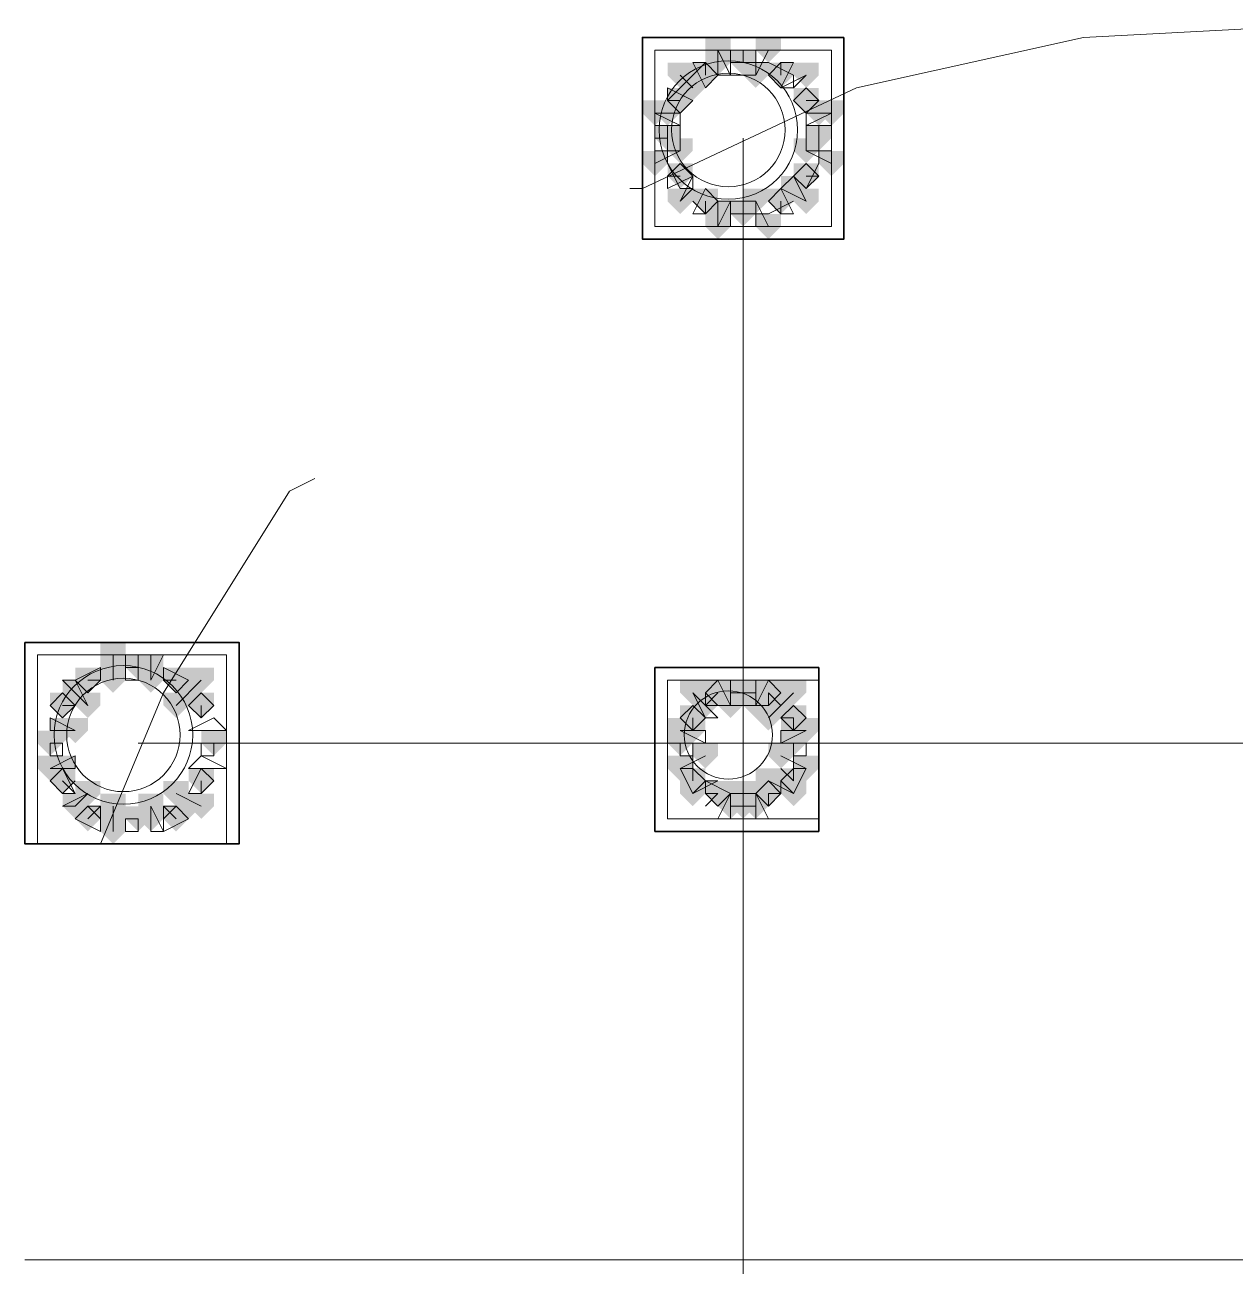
# Model space of a CAD drawing. Header units: millimetres. Extents: x 2315 to 4619, y 1334 to 1897.
# Drawn here: x 3606.06 to 3611.92, y 1541.67 to 1547.68 of the extents above; entities that cross this region are included whole.
import ezdxf

# ---------------------------------------------------------------- set-up
doc = ezdxf.new("R2010")
doc.units = ezdxf.units.MM
for name, color, linetype, true_color in [('PDF_10', 7, 'Continuous', 0x00b85c), ('PDF_AXIS', 7, 'Continuous', 0x00b85c), ('PDF_柱构件', 7, 'Continuous', 0x00b85c), ('PDF_转运站初步方案', 7, 'Continuous', 0x00b85c)]:
    doc.layers.add(name, color=color, linetype=linetype, true_color=true_color)
doc.layers.add('PDF_中心线层', color=1, linetype='Continuous')
doc.layers.add('PDF_粗实线层', color=7, linetype='Continuous')

msp = doc.modelspace()

# ---------------------------------------------------------------- hatches: boundary and pattern name
at = {"layer": 'PDF_10', "transparency": 33554559}
for points in [[(3609.5375, 1547.5601), (3609.4764, 1547.5601), (3609.4764, 1547.499), (3609.5375, 1547.4379), (3609.5986, 1547.499), (3609.5986, 1547.5601)], [(3609.5375, 1547.5601), (3609.4764, 1547.5601), (3609.4764, 1547.499), (3609.5375, 1547.4379), (3609.5986, 1547.499), (3609.5986, 1547.5601)], [(3609.3542, 1547.499), (3609.2931, 1547.499), (3609.2931, 1547.4379), (3609.3542, 1547.3768), (3609.4153, 1547.4379), (3609.4153, 1547.499)], [(3609.3542, 1547.499), (3609.2931, 1547.499), (3609.2931, 1547.4379), (3609.3542, 1547.3768), (3609.4153, 1547.4379), (3609.4153, 1547.499)], [(3609.7207, 1547.499), (3609.6596, 1547.499), (3609.6596, 1547.4379), (3609.7207, 1547.3768), (3609.7818, 1547.4379), (3609.7818, 1547.499)], [(3609.7207, 1547.499), (3609.6596, 1547.499), (3609.6596, 1547.4379), (3609.7207, 1547.3768), (3609.7818, 1547.4379), (3609.7818, 1547.499)], [(3609.2321, 1547.3768), (3609.171, 1547.3768), (3609.171, 1547.3157), (3609.2321, 1547.2547), (3609.2931, 1547.3157), (3609.2931, 1547.3768)], [(3609.2321, 1547.3768), (3609.171, 1547.3768), (3609.171, 1547.3157), (3609.2321, 1547.2547), (3609.2931, 1547.3157), (3609.2931, 1547.3768)], [(3609.8429, 1547.3768), (3609.7818, 1547.3768), (3609.7818, 1547.3157), (3609.8429, 1547.2547), (3609.904, 1547.3157), (3609.904, 1547.3768)], [(3609.8429, 1547.3768), (3609.7818, 1547.3768), (3609.7818, 1547.3157), (3609.8429, 1547.2547), (3609.904, 1547.3157), (3609.904, 1547.3768)], [(3609.171, 1547.1936), (3609.1099, 1547.1936), (3609.1099, 1547.1325), (3609.171, 1547.0714), (3609.2321, 1547.1325), (3609.2321, 1547.1936)], [(3609.171, 1547.1936), (3609.1099, 1547.1936), (3609.1099, 1547.1325), (3609.171, 1547.0714), (3609.2321, 1547.1325), (3609.2321, 1547.1936)], [(3609.904, 1547.1936), (3609.8429, 1547.1936), (3609.8429, 1547.1325), (3609.904, 1547.0714), (3609.965, 1547.1325), (3609.965, 1547.1936)], [(3609.904, 1547.1936), (3609.8429, 1547.1936), (3609.8429, 1547.1325), (3609.904, 1547.0714), (3609.965, 1547.1325), (3609.965, 1547.1936)], [(3609.904, 1547.1936), (3609.8429, 1547.1936), (3609.8429, 1547.1325), (3609.904, 1547.0714), (3609.965, 1547.1325), (3609.965, 1547.1936)], [(3609.2321, 1547.0103), (3609.171, 1547.0103), (3609.171, 1546.9493), (3609.2321, 1546.8882), (3609.2931, 1546.9493), (3609.2931, 1547.0103)], [(3609.2321, 1547.0103), (3609.171, 1547.0103), (3609.171, 1546.9493), (3609.2321, 1546.8882), (3609.2931, 1546.9493), (3609.2931, 1547.0103)], [(3609.8429, 1547.0103), (3609.7818, 1547.0103), (3609.7818, 1546.9493), (3609.8429, 1546.8882), (3609.904, 1546.9493), (3609.904, 1547.0103)], [(3609.8429, 1547.0103), (3609.7818, 1547.0103), (3609.7818, 1546.9493), (3609.8429, 1546.8882), (3609.904, 1546.9493), (3609.904, 1547.0103)], [(3609.3542, 1546.8882), (3609.2931, 1546.8882), (3609.2931, 1546.8271), (3609.3542, 1546.766), (3609.4153, 1546.8271), (3609.4153, 1546.8882)], [(3609.3542, 1546.8882), (3609.2931, 1546.8882), (3609.2931, 1546.8271), (3609.3542, 1546.766), (3609.4153, 1546.8271), (3609.4153, 1546.8882)], [(3609.7207, 1546.8882), (3609.6596, 1546.8882), (3609.6596, 1546.8271), (3609.7207, 1546.766), (3609.7818, 1546.8271), (3609.7818, 1546.8882)], [(3609.7207, 1546.8882), (3609.6596, 1546.8882), (3609.6596, 1546.8271), (3609.7207, 1546.766), (3609.7818, 1546.8271), (3609.7818, 1546.8882)], [(3609.5375, 1546.8271), (3609.4764, 1546.8271), (3609.4764, 1546.766), (3609.5375, 1546.7049), (3609.5986, 1546.766), (3609.5986, 1546.8271)], [(3609.5375, 1546.8271), (3609.4764, 1546.8271), (3609.4764, 1546.766), (3609.5375, 1546.7049), (3609.5986, 1546.766), (3609.5986, 1546.8271)], [(3609.5375, 1546.8271), (3609.4764, 1546.8271), (3609.4764, 1546.766), (3609.5375, 1546.7049), (3609.5986, 1546.766), (3609.5986, 1546.8271)], [(3606.6056, 1544.6282), (3606.5445, 1544.6282), (3606.5445, 1544.5671), (3606.6056, 1544.506), (3606.6667, 1544.5671), (3606.6667, 1544.6282)], [(3606.6056, 1544.6282), (3606.5445, 1544.6282), (3606.5445, 1544.5671), (3606.6056, 1544.506), (3606.6667, 1544.5671), (3606.6667, 1544.6282)], [(3606.3613, 1544.5671), (3606.3002, 1544.5671), (3606.3002, 1544.506), (3606.3613, 1544.4449), (3606.4223, 1544.506), (3606.4223, 1544.5671)], [(3606.3613, 1544.5671), (3606.3002, 1544.5671), (3606.3002, 1544.506), (3606.3613, 1544.4449), (3606.4223, 1544.506), (3606.4223, 1544.5671)], [(3606.7888, 1544.5671), (3606.7277, 1544.5671), (3606.7277, 1544.506), (3606.7888, 1544.4449), (3606.8499, 1544.506), (3606.8499, 1544.5671)], [(3606.7888, 1544.5671), (3606.7277, 1544.5671), (3606.7277, 1544.506), (3606.7888, 1544.4449), (3606.8499, 1544.506), (3606.8499, 1544.5671)], [(3609.4153, 1544.506), (3609.3542, 1544.506), (3609.3542, 1544.4449), (3609.4153, 1544.3839), (3609.4764, 1544.4449), (3609.4764, 1544.506)], [(3609.4153, 1544.506), (3609.3542, 1544.506), (3609.3542, 1544.4449), (3609.4153, 1544.3839), (3609.4764, 1544.4449), (3609.4764, 1544.506)], [(3609.5375, 1544.506), (3609.4764, 1544.506), (3609.4764, 1544.4449), (3609.5375, 1544.3839), (3609.5986, 1544.4449), (3609.5986, 1544.506)], [(3609.5375, 1544.506), (3609.4764, 1544.506), (3609.4764, 1544.4449), (3609.5375, 1544.3839), (3609.5986, 1544.4449), (3609.5986, 1544.506)], [(3609.6596, 1544.506), (3609.5986, 1544.506), (3609.5986, 1544.4449), (3609.6596, 1544.3839), (3609.7207, 1544.4449), (3609.7207, 1544.506)], [(3609.6596, 1544.506), (3609.5986, 1544.506), (3609.5986, 1544.4449), (3609.6596, 1544.3839), (3609.7207, 1544.4449), (3609.7207, 1544.506)], [(3606.2391, 1544.4449), (3606.178, 1544.4449), (3606.178, 1544.3839), (3606.2391, 1544.3228), (3606.3002, 1544.3839), (3606.3002, 1544.4449)], [(3606.2391, 1544.4449), (3606.178, 1544.4449), (3606.178, 1544.3839), (3606.2391, 1544.3228), (3606.3002, 1544.3839), (3606.3002, 1544.4449)], [(3606.911, 1544.4449), (3606.8499, 1544.4449), (3606.8499, 1544.3839), (3606.911, 1544.3228), (3606.9721, 1544.3839), (3606.9721, 1544.4449)], [(3606.911, 1544.4449), (3606.8499, 1544.4449), (3606.8499, 1544.3839), (3606.911, 1544.3228), (3606.9721, 1544.3839), (3606.9721, 1544.4449)], [(3606.911, 1544.4449), (3606.8499, 1544.4449), (3606.8499, 1544.3839), (3606.911, 1544.3228), (3606.9721, 1544.3839), (3606.9721, 1544.4449)], [(3609.2931, 1544.3839), (3609.2321, 1544.3839), (3609.2321, 1544.3228), (3609.2931, 1544.2617), (3609.3542, 1544.3228), (3609.3542, 1544.3839)], [(3609.2931, 1544.3839), (3609.2321, 1544.3839), (3609.2321, 1544.3228), (3609.2931, 1544.2617), (3609.3542, 1544.3228), (3609.3542, 1544.3839)], [(3609.2931, 1544.3839), (3609.2321, 1544.3839), (3609.2321, 1544.3228), (3609.2931, 1544.2617), (3609.3542, 1544.3228), (3609.3542, 1544.3839)], [(3609.7818, 1544.3839), (3609.7207, 1544.3839), (3609.7207, 1544.3228), (3609.7818, 1544.2617), (3609.8429, 1544.3228), (3609.8429, 1544.3839)], [(3609.7818, 1544.3839), (3609.7207, 1544.3839), (3609.7207, 1544.3228), (3609.7818, 1544.2617), (3609.8429, 1544.3228), (3609.8429, 1544.3839)], [(3606.178, 1544.2617), (3606.1169, 1544.2617), (3606.1169, 1544.2006), (3606.178, 1544.1395), (3606.2391, 1544.2006), (3606.2391, 1544.2617)], [(3606.178, 1544.2617), (3606.1169, 1544.2617), (3606.1169, 1544.2006), (3606.178, 1544.1395), (3606.2391, 1544.2006), (3606.2391, 1544.2617)], [(3606.9721, 1544.2617), (3606.911, 1544.2617), (3606.911, 1544.2006), (3606.9721, 1544.1395), (3607.0331, 1544.2006), (3607.0331, 1544.2617)], [(3606.9721, 1544.2617), (3606.911, 1544.2617), (3606.911, 1544.2006), (3606.9721, 1544.1395), (3607.0331, 1544.2006), (3607.0331, 1544.2617)], [(3609.2321, 1544.2617), (3609.171, 1544.2617), (3609.171, 1544.2006), (3609.2321, 1544.1395), (3609.2931, 1544.2006), (3609.2931, 1544.2617)], [(3609.2321, 1544.2617), (3609.171, 1544.2617), (3609.171, 1544.2006), (3609.2321, 1544.1395), (3609.2931, 1544.2006), (3609.2931, 1544.2617)], [(3609.7818, 1544.2617), (3609.7207, 1544.2617), (3609.7207, 1544.2006), (3609.7818, 1544.1395), (3609.8429, 1544.2006), (3609.8429, 1544.2617)], [(3609.7818, 1544.2617), (3609.7207, 1544.2617), (3609.7207, 1544.2006), (3609.7818, 1544.1395), (3609.8429, 1544.2006), (3609.8429, 1544.2617)], [(3606.2391, 1544.0784), (3606.178, 1544.0784), (3606.178, 1544.0174), (3606.2391, 1543.9563), (3606.3002, 1544.0174), (3606.3002, 1544.0784)], [(3606.2391, 1544.0784), (3606.178, 1544.0784), (3606.178, 1544.0174), (3606.2391, 1543.9563), (3606.3002, 1544.0174), (3606.3002, 1544.0784)], [(3606.911, 1544.0784), (3606.8499, 1544.0784), (3606.8499, 1544.0174), (3606.911, 1543.9563), (3606.9721, 1544.0174), (3606.9721, 1544.0784)], [(3606.911, 1544.0784), (3606.8499, 1544.0784), (3606.8499, 1544.0174), (3606.911, 1543.9563), (3606.9721, 1544.0174), (3606.9721, 1544.0784)], [(3609.2931, 1544.0784), (3609.2321, 1544.0784), (3609.2321, 1544.0174), (3609.2931, 1543.9563), (3609.3542, 1544.0174), (3609.3542, 1544.0784)], [(3609.2931, 1544.0784), (3609.2321, 1544.0784), (3609.2321, 1544.0174), (3609.2931, 1543.9563), (3609.3542, 1544.0174), (3609.3542, 1544.0784)], [(3609.7818, 1544.0784), (3609.7207, 1544.0784), (3609.7207, 1544.0174), (3609.7818, 1543.9563), (3609.8429, 1544.0174), (3609.8429, 1544.0784)], [(3609.7818, 1544.0784), (3609.7207, 1544.0784), (3609.7207, 1544.0174), (3609.7818, 1543.9563), (3609.8429, 1544.0174), (3609.8429, 1544.0784)], [(3609.4153, 1544.0174), (3609.3542, 1544.0174), (3609.3542, 1543.9563), (3609.4153, 1543.8952), (3609.4764, 1543.9563), (3609.4764, 1544.0174)], [(3609.4153, 1544.0174), (3609.3542, 1544.0174), (3609.3542, 1543.9563), (3609.4153, 1543.8952), (3609.4764, 1543.9563), (3609.4764, 1544.0174)], [(3609.6596, 1544.0174), (3609.5986, 1544.0174), (3609.5986, 1543.9563), (3609.6596, 1543.8952), (3609.7207, 1543.9563), (3609.7207, 1544.0174)], [(3609.6596, 1544.0174), (3609.5986, 1544.0174), (3609.5986, 1543.9563), (3609.6596, 1543.8952), (3609.7207, 1543.9563), (3609.7207, 1544.0174)], [(3609.5375, 1543.9563), (3609.4764, 1543.9563), (3609.4764, 1543.8952), (3609.5375, 1543.8341), (3609.5986, 1543.8952), (3609.5986, 1543.9563)], [(3609.5375, 1543.9563), (3609.4764, 1543.9563), (3609.4764, 1543.8952), (3609.5375, 1543.8341), (3609.5986, 1543.8952), (3609.5986, 1543.9563)], [(3606.3613, 1543.8952), (3606.3002, 1543.8952), (3606.3002, 1543.8341), (3606.3613, 1543.773), (3606.4223, 1543.8341), (3606.4223, 1543.8952)], [(3606.3613, 1543.8952), (3606.3002, 1543.8952), (3606.3002, 1543.8341), (3606.3613, 1543.773), (3606.4223, 1543.8341), (3606.4223, 1543.8952)], [(3606.6056, 1543.8952), (3606.5445, 1543.8952), (3606.5445, 1543.8341), (3606.6056, 1543.773), (3606.6667, 1543.8341), (3606.6667, 1543.8952)], [(3606.6056, 1543.8952), (3606.5445, 1543.8952), (3606.5445, 1543.8341), (3606.6056, 1543.773), (3606.6667, 1543.8341), (3606.6667, 1543.8952)], [(3606.7888, 1543.8952), (3606.7277, 1543.8952), (3606.7277, 1543.8341), (3606.7888, 1543.773), (3606.8499, 1543.8341), (3606.8499, 1543.8952)], [(3606.7888, 1543.8952), (3606.7277, 1543.8952), (3606.7277, 1543.8341), (3606.7888, 1543.773), (3606.8499, 1543.8341), (3606.8499, 1543.8952)]]:
    msp.add_hatch(color=256, dxfattribs=at).paths.add_polyline_path(points)
at = {"layer": 'PDF_柱构件', "transparency": 33554559}
for points in [[(3609.4153, 1547.6211), (3609.3542, 1547.6211), (3609.3542, 1547.5601), (3609.4153, 1547.499), (3609.4764, 1547.5601), (3609.4764, 1547.6211)], [(3609.6596, 1547.6211), (3609.5986, 1547.6211), (3609.5986, 1547.5601), (3609.6596, 1547.499), (3609.7207, 1547.5601), (3609.7207, 1547.6211)], [(3609.4153, 1547.5601), (3609.3542, 1547.5601), (3609.3542, 1547.499), (3609.4153, 1547.4379), (3609.4764, 1547.499), (3609.4764, 1547.5601)], [(3609.2321, 1547.499), (3609.171, 1547.499), (3609.171, 1547.4379), (3609.2321, 1547.3768), (3609.2931, 1547.4379), (3609.2931, 1547.499)], [(3609.5986, 1547.499), (3609.5375, 1547.499), (3609.5375, 1547.4379), (3609.5986, 1547.3768), (3609.6596, 1547.4379), (3609.6596, 1547.499)], [(3609.8429, 1547.499), (3609.7818, 1547.499), (3609.7818, 1547.4379), (3609.8429, 1547.3768), (3609.904, 1547.4379), (3609.904, 1547.499)], [(3609.2931, 1547.4379), (3609.2321, 1547.4379), (3609.2321, 1547.3768), (3609.2931, 1547.3157), (3609.3542, 1547.3768), (3609.3542, 1547.4379)], [(3609.1099, 1547.3157), (3609.0488, 1547.3157), (3609.0488, 1547.2547), (3609.1099, 1547.1936), (3609.171, 1547.2547), (3609.171, 1547.3157)], [(3609.171, 1547.3157), (3609.1099, 1547.3157), (3609.1099, 1547.2547), (3609.171, 1547.1936), (3609.2321, 1547.2547), (3609.2321, 1547.3157)], [(3609.904, 1547.3157), (3609.8429, 1547.3157), (3609.8429, 1547.2547), (3609.904, 1547.1936), (3609.965, 1547.2547), (3609.965, 1547.3157)], [(3609.965, 1547.3157), (3609.904, 1547.3157), (3609.904, 1547.2547), (3609.965, 1547.1936), (3610.0261, 1547.2547), (3610.0261, 1547.3157)], [(3609.2321, 1547.1325), (3609.171, 1547.1325), (3609.171, 1547.0714), (3609.2321, 1547.0103), (3609.2931, 1547.0714), (3609.2931, 1547.1325)], [(3609.8429, 1547.1325), (3609.7818, 1547.1325), (3609.7818, 1547.0714), (3609.8429, 1547.0103), (3609.904, 1547.0714), (3609.904, 1547.1325)], [(3609.1099, 1547.0714), (3609.0488, 1547.0714), (3609.0488, 1547.0103), (3609.1099, 1546.9493), (3609.171, 1547.0103), (3609.171, 1547.0714)], [(3609.965, 1547.0714), (3609.904, 1547.0714), (3609.904, 1547.0103), (3609.965, 1546.9493), (3610.0261, 1547.0103), (3610.0261, 1547.0714)], [(3609.7818, 1546.9493), (3609.7207, 1546.9493), (3609.7207, 1546.8882), (3609.7818, 1546.8271), (3609.8429, 1546.8882), (3609.8429, 1546.9493)], [(3609.2321, 1546.8882), (3609.171, 1546.8882), (3609.171, 1546.8271), (3609.2321, 1546.766), (3609.2931, 1546.8271), (3609.2931, 1546.8882)], [(3609.5986, 1546.8882), (3609.5375, 1546.8882), (3609.5375, 1546.8271), (3609.5986, 1546.766), (3609.6596, 1546.8271), (3609.6596, 1546.8882)], [(3609.8429, 1546.8882), (3609.7818, 1546.8882), (3609.7818, 1546.8271), (3609.8429, 1546.766), (3609.904, 1546.8271), (3609.904, 1546.8882)], [(3609.4153, 1546.8271), (3609.3542, 1546.8271), (3609.3542, 1546.766), (3609.4153, 1546.7049), (3609.4764, 1546.766), (3609.4764, 1546.8271)], [(3609.4153, 1546.766), (3609.3542, 1546.766), (3609.3542, 1546.7049), (3609.4153, 1546.6439), (3609.4764, 1546.7049), (3609.4764, 1546.766)], [(3609.6596, 1546.766), (3609.5986, 1546.766), (3609.5986, 1546.7049), (3609.6596, 1546.6439), (3609.7207, 1546.7049), (3609.7207, 1546.766)], [(3606.4834, 1544.6893), (3606.4223, 1544.6893), (3606.4223, 1544.6282), (3606.4834, 1544.5671), (3606.5445, 1544.6282), (3606.5445, 1544.6893)], [(3606.4834, 1544.6282), (3606.4223, 1544.6282), (3606.4223, 1544.5671), (3606.4834, 1544.506), (3606.5445, 1544.5671), (3606.5445, 1544.6282)], [(3606.6667, 1544.6282), (3606.6056, 1544.6282), (3606.6056, 1544.5671), (3606.6667, 1544.506), (3606.7277, 1544.5671), (3606.7277, 1544.6282)], [(3606.4834, 1544.5671), (3606.4223, 1544.5671), (3606.4223, 1544.506), (3606.4834, 1544.4449), (3606.5445, 1544.506), (3606.5445, 1544.5671)], [(3606.6667, 1544.5671), (3606.6056, 1544.5671), (3606.6056, 1544.506), (3606.6667, 1544.4449), (3606.7277, 1544.506), (3606.7277, 1544.5671)], [(3606.911, 1544.5671), (3606.8499, 1544.5671), (3606.8499, 1544.506), (3606.911, 1544.4449), (3606.9721, 1544.506), (3606.9721, 1544.5671)], [(3606.3002, 1544.506), (3606.2391, 1544.506), (3606.2391, 1544.4449), (3606.3002, 1544.3839), (3606.3613, 1544.4449), (3606.3613, 1544.506)], [(3606.8499, 1544.506), (3606.7888, 1544.506), (3606.7888, 1544.4449), (3606.8499, 1544.3839), (3606.911, 1544.4449), (3606.911, 1544.506)], [(3609.2931, 1544.506), (3609.2321, 1544.506), (3609.2321, 1544.4449), (3609.2931, 1544.3839), (3609.3542, 1544.4449), (3609.3542, 1544.506)], [(3609.4764, 1544.506), (3609.4153, 1544.506), (3609.4153, 1544.4449), (3609.4764, 1544.3839), (3609.5375, 1544.4449), (3609.5375, 1544.506)], [(3609.5986, 1544.506), (3609.5375, 1544.506), (3609.5375, 1544.4449), (3609.5986, 1544.3839), (3609.6596, 1544.4449), (3609.6596, 1544.506)], [(3609.7818, 1544.506), (3609.7207, 1544.506), (3609.7207, 1544.4449), (3609.7818, 1544.3839), (3609.8429, 1544.4449), (3609.8429, 1544.506)], [(3606.3613, 1544.4449), (3606.3002, 1544.4449), (3606.3002, 1544.3839), (3606.3613, 1544.3228), (3606.4223, 1544.3839), (3606.4223, 1544.4449)], [(3606.7888, 1544.4449), (3606.7277, 1544.4449), (3606.7277, 1544.3839), (3606.7888, 1544.3228), (3606.8499, 1544.3839), (3606.8499, 1544.4449)], [(3609.3542, 1544.4449), (3609.2931, 1544.4449), (3609.2931, 1544.3839), (3609.3542, 1544.3228), (3609.4153, 1544.3839), (3609.4153, 1544.4449)], [(3609.4764, 1544.4449), (3609.4153, 1544.4449), (3609.4153, 1544.3839), (3609.4764, 1544.3228), (3609.5375, 1544.3839), (3609.5375, 1544.4449)], [(3609.5986, 1544.4449), (3609.5375, 1544.4449), (3609.5375, 1544.3839), (3609.5986, 1544.3228), (3609.6596, 1544.3839), (3609.6596, 1544.4449)], [(3609.7207, 1544.4449), (3609.6596, 1544.4449), (3609.6596, 1544.3839), (3609.7207, 1544.3228), (3609.7818, 1544.3839), (3609.7818, 1544.4449)], [(3609.6596, 1544.3839), (3609.5986, 1544.3839), (3609.5986, 1544.3228), (3609.6596, 1544.2617), (3609.7207, 1544.3228), (3609.7207, 1544.3839)], [(3606.2391, 1544.3228), (3606.178, 1544.3228), (3606.178, 1544.2617), (3606.2391, 1544.2006), (3606.3002, 1544.2617), (3606.3002, 1544.3228)], [(3606.3002, 1544.3228), (3606.2391, 1544.3228), (3606.2391, 1544.2617), (3606.3002, 1544.2006), (3606.3613, 1544.2617), (3606.3613, 1544.3228)], [(3609.2321, 1544.3228), (3609.171, 1544.3228), (3609.171, 1544.2617), (3609.2321, 1544.2006), (3609.2931, 1544.2617), (3609.2931, 1544.3228)], [(3609.2931, 1544.3228), (3609.2321, 1544.3228), (3609.2321, 1544.2617), (3609.2931, 1544.2006), (3609.3542, 1544.2617), (3609.3542, 1544.3228)], [(3609.7818, 1544.3228), (3609.7207, 1544.3228), (3609.7207, 1544.2617), (3609.7818, 1544.2006), (3609.8429, 1544.2617), (3609.8429, 1544.3228)], [(3609.8429, 1544.3228), (3609.7818, 1544.3228), (3609.7818, 1544.2617), (3609.8429, 1544.2006), (3609.904, 1544.2617), (3609.904, 1544.3228)], [(3609.3542, 1544.2006), (3609.2931, 1544.2006), (3609.2931, 1544.1395), (3609.3542, 1544.0784), (3609.4153, 1544.1395), (3609.4153, 1544.2006)], [(3609.7207, 1544.2006), (3609.6596, 1544.2006), (3609.6596, 1544.1395), (3609.7207, 1544.0784), (3609.7818, 1544.1395), (3609.7818, 1544.2006)], [(3606.178, 1544.1395), (3606.1169, 1544.1395), (3606.1169, 1544.0784), (3606.178, 1544.0174), (3606.2391, 1544.0784), (3606.2391, 1544.1395)], [(3606.2391, 1544.1395), (3606.178, 1544.1395), (3606.178, 1544.0784), (3606.2391, 1544.0174), (3606.3002, 1544.0784), (3606.3002, 1544.1395)], [(3609.2321, 1544.1395), (3609.171, 1544.1395), (3609.171, 1544.0784), (3609.2321, 1544.0174), (3609.2931, 1544.0784), (3609.2931, 1544.1395)], [(3609.8429, 1544.1395), (3609.7818, 1544.1395), (3609.7818, 1544.0784), (3609.8429, 1544.0174), (3609.904, 1544.0784), (3609.904, 1544.1395)], [(3609.6596, 1544.0784), (3609.5986, 1544.0784), (3609.5986, 1544.0174), (3609.6596, 1543.9563), (3609.7207, 1544.0174), (3609.7207, 1544.0784)], [(3606.3613, 1544.0174), (3606.3002, 1544.0174), (3606.3002, 1543.9563), (3606.3613, 1543.8952), (3606.4223, 1543.9563), (3606.4223, 1544.0174)], [(3606.7888, 1544.0174), (3606.7277, 1544.0174), (3606.7277, 1543.9563), (3606.7888, 1543.8952), (3606.8499, 1543.9563), (3606.8499, 1544.0174)], [(3609.2931, 1544.0174), (3609.2321, 1544.0174), (3609.2321, 1543.9563), (3609.2931, 1543.8952), (3609.3542, 1543.9563), (3609.3542, 1544.0174)], [(3609.4764, 1544.0174), (3609.4153, 1544.0174), (3609.4153, 1543.9563), (3609.4764, 1543.8952), (3609.5375, 1543.9563), (3609.5375, 1544.0174)], [(3609.5986, 1544.0174), (3609.5375, 1544.0174), (3609.5375, 1543.9563), (3609.5986, 1543.8952), (3609.6596, 1543.9563), (3609.6596, 1544.0174)], [(3609.7818, 1544.0174), (3609.7207, 1544.0174), (3609.7207, 1543.9563), (3609.7818, 1543.8952), (3609.8429, 1543.9563), (3609.8429, 1544.0174)], [(3606.3002, 1543.9563), (3606.2391, 1543.9563), (3606.2391, 1543.8952), (3606.3002, 1543.8341), (3606.3613, 1543.8952), (3606.3613, 1543.9563)], [(3606.4834, 1543.9563), (3606.4223, 1543.9563), (3606.4223, 1543.8952), (3606.4834, 1543.8341), (3606.5445, 1543.8952), (3606.5445, 1543.9563)], [(3606.6667, 1543.9563), (3606.6056, 1543.9563), (3606.6056, 1543.8952), (3606.6667, 1543.8341), (3606.7277, 1543.8952), (3606.7277, 1543.9563)], [(3606.8499, 1543.9563), (3606.7888, 1543.9563), (3606.7888, 1543.8952), (3606.8499, 1543.8341), (3606.911, 1543.8952), (3606.911, 1543.9563)], [(3606.911, 1543.9563), (3606.8499, 1543.9563), (3606.8499, 1543.8952), (3606.911, 1543.8341), (3606.9721, 1543.8952), (3606.9721, 1543.9563)], [(3609.4764, 1543.9563), (3609.4153, 1543.9563), (3609.4153, 1543.8952), (3609.4764, 1543.8341), (3609.5375, 1543.8952), (3609.5375, 1543.9563)], [(3609.5986, 1543.9563), (3609.5375, 1543.9563), (3609.5375, 1543.8952), (3609.5986, 1543.8341), (3609.6596, 1543.8952), (3609.6596, 1543.9563)], [(3606.4834, 1543.8952), (3606.4223, 1543.8952), (3606.4223, 1543.8341), (3606.4834, 1543.773), (3606.5445, 1543.8341), (3606.5445, 1543.8952)], [(3606.6667, 1543.8952), (3606.6056, 1543.8952), (3606.6056, 1543.8341), (3606.6667, 1543.773), (3606.7277, 1543.8341), (3606.7277, 1543.8952)], [(3606.4834, 1543.8341), (3606.4223, 1543.8341), (3606.4223, 1543.773), (3606.4834, 1543.712), (3606.5445, 1543.773), (3606.5445, 1543.8341)]]:
    msp.add_hatch(color=256, dxfattribs=at).paths.add_polyline_path(points)
at = {"layer": 'PDF_转运站初步方案', "transparency": 33554559}
for points in [[(3609.5375, 1547.5601), (3609.4764, 1547.5601), (3609.4764, 1547.499), (3609.5375, 1547.4379), (3609.5986, 1547.499), (3609.5986, 1547.5601)], [(3609.5375, 1547.5601), (3609.4764, 1547.5601), (3609.4764, 1547.499), (3609.5375, 1547.4379), (3609.5986, 1547.499), (3609.5986, 1547.5601)], [(3609.3542, 1547.499), (3609.2931, 1547.499), (3609.2931, 1547.4379), (3609.3542, 1547.3768), (3609.4153, 1547.4379), (3609.4153, 1547.499)], [(3609.3542, 1547.499), (3609.2931, 1547.499), (3609.2931, 1547.4379), (3609.3542, 1547.3768), (3609.4153, 1547.4379), (3609.4153, 1547.499)], [(3609.7207, 1547.499), (3609.6596, 1547.499), (3609.6596, 1547.4379), (3609.7207, 1547.3768), (3609.7818, 1547.4379), (3609.7818, 1547.499)], [(3609.7207, 1547.499), (3609.6596, 1547.499), (3609.6596, 1547.4379), (3609.7207, 1547.3768), (3609.7818, 1547.4379), (3609.7818, 1547.499)], [(3609.2321, 1547.3768), (3609.171, 1547.3768), (3609.171, 1547.3157), (3609.2321, 1547.2547), (3609.2931, 1547.3157), (3609.2931, 1547.3768)], [(3609.2321, 1547.3768), (3609.171, 1547.3768), (3609.171, 1547.3157), (3609.2321, 1547.2547), (3609.2931, 1547.3157), (3609.2931, 1547.3768)], [(3609.8429, 1547.3768), (3609.7818, 1547.3768), (3609.7818, 1547.3157), (3609.8429, 1547.2547), (3609.904, 1547.3157), (3609.904, 1547.3768)], [(3609.8429, 1547.3768), (3609.7818, 1547.3768), (3609.7818, 1547.3157), (3609.8429, 1547.2547), (3609.904, 1547.3157), (3609.904, 1547.3768)], [(3609.171, 1547.1936), (3609.1099, 1547.1936), (3609.1099, 1547.1325), (3609.171, 1547.0714), (3609.2321, 1547.1325), (3609.2321, 1547.1936)], [(3609.171, 1547.1936), (3609.1099, 1547.1936), (3609.1099, 1547.1325), (3609.171, 1547.0714), (3609.2321, 1547.1325), (3609.2321, 1547.1936)], [(3609.904, 1547.1936), (3609.8429, 1547.1936), (3609.8429, 1547.1325), (3609.904, 1547.0714), (3609.965, 1547.1325), (3609.965, 1547.1936)], [(3609.904, 1547.1936), (3609.8429, 1547.1936), (3609.8429, 1547.1325), (3609.904, 1547.0714), (3609.965, 1547.1325), (3609.965, 1547.1936)], [(3609.2321, 1547.0103), (3609.171, 1547.0103), (3609.171, 1546.9493), (3609.2321, 1546.8882), (3609.2931, 1546.9493), (3609.2931, 1547.0103)], [(3609.2321, 1547.0103), (3609.171, 1547.0103), (3609.171, 1546.9493), (3609.2321, 1546.8882), (3609.2931, 1546.9493), (3609.2931, 1547.0103)], [(3609.8429, 1547.0103), (3609.7818, 1547.0103), (3609.7818, 1546.9493), (3609.8429, 1546.8882), (3609.904, 1546.9493), (3609.904, 1547.0103)], [(3609.8429, 1547.0103), (3609.7818, 1547.0103), (3609.7818, 1546.9493), (3609.8429, 1546.8882), (3609.904, 1546.9493), (3609.904, 1547.0103)], [(3609.3542, 1546.8882), (3609.2931, 1546.8882), (3609.2931, 1546.8271), (3609.3542, 1546.766), (3609.4153, 1546.8271), (3609.4153, 1546.8882)], [(3609.3542, 1546.8882), (3609.2931, 1546.8882), (3609.2931, 1546.8271), (3609.3542, 1546.766), (3609.4153, 1546.8271), (3609.4153, 1546.8882)], [(3609.7207, 1546.8882), (3609.6596, 1546.8882), (3609.6596, 1546.8271), (3609.7207, 1546.766), (3609.7818, 1546.8271), (3609.7818, 1546.8882)], [(3609.7207, 1546.8882), (3609.6596, 1546.8882), (3609.6596, 1546.8271), (3609.7207, 1546.766), (3609.7818, 1546.8271), (3609.7818, 1546.8882)], [(3609.5375, 1546.8271), (3609.4764, 1546.8271), (3609.4764, 1546.766), (3609.5375, 1546.7049), (3609.5986, 1546.766), (3609.5986, 1546.8271)], [(3609.5375, 1546.8271), (3609.4764, 1546.8271), (3609.4764, 1546.766), (3609.5375, 1546.7049), (3609.5986, 1546.766), (3609.5986, 1546.8271)], [(3606.6056, 1544.6282), (3606.5445, 1544.6282), (3606.5445, 1544.5671), (3606.6056, 1544.506), (3606.6667, 1544.5671), (3606.6667, 1544.6282)], [(3606.6056, 1544.6282), (3606.5445, 1544.6282), (3606.5445, 1544.5671), (3606.6056, 1544.506), (3606.6667, 1544.5671), (3606.6667, 1544.6282)], [(3606.3613, 1544.5671), (3606.3002, 1544.5671), (3606.3002, 1544.506), (3606.3613, 1544.4449), (3606.4223, 1544.506), (3606.4223, 1544.5671)], [(3606.3613, 1544.5671), (3606.3002, 1544.5671), (3606.3002, 1544.506), (3606.3613, 1544.4449), (3606.4223, 1544.506), (3606.4223, 1544.5671)], [(3606.7888, 1544.5671), (3606.7277, 1544.5671), (3606.7277, 1544.506), (3606.7888, 1544.4449), (3606.8499, 1544.506), (3606.8499, 1544.5671)], [(3606.7888, 1544.5671), (3606.7277, 1544.5671), (3606.7277, 1544.506), (3606.7888, 1544.4449), (3606.8499, 1544.506), (3606.8499, 1544.5671)], [(3609.4153, 1544.506), (3609.3542, 1544.506), (3609.3542, 1544.4449), (3609.4153, 1544.3839), (3609.4764, 1544.4449), (3609.4764, 1544.506)], [(3609.4153, 1544.506), (3609.3542, 1544.506), (3609.3542, 1544.4449), (3609.4153, 1544.3839), (3609.4764, 1544.4449), (3609.4764, 1544.506)], [(3609.5375, 1544.506), (3609.4764, 1544.506), (3609.4764, 1544.4449), (3609.5375, 1544.3839), (3609.5986, 1544.4449), (3609.5986, 1544.506)], [(3609.5375, 1544.506), (3609.4764, 1544.506), (3609.4764, 1544.4449), (3609.5375, 1544.3839), (3609.5986, 1544.4449), (3609.5986, 1544.506)], [(3609.6596, 1544.506), (3609.5986, 1544.506), (3609.5986, 1544.4449), (3609.6596, 1544.3839), (3609.7207, 1544.4449), (3609.7207, 1544.506)], [(3609.6596, 1544.506), (3609.5986, 1544.506), (3609.5986, 1544.4449), (3609.6596, 1544.3839), (3609.7207, 1544.4449), (3609.7207, 1544.506)], [(3606.2391, 1544.4449), (3606.178, 1544.4449), (3606.178, 1544.3839), (3606.2391, 1544.3228), (3606.3002, 1544.3839), (3606.3002, 1544.4449)], [(3606.2391, 1544.4449), (3606.178, 1544.4449), (3606.178, 1544.3839), (3606.2391, 1544.3228), (3606.3002, 1544.3839), (3606.3002, 1544.4449)], [(3606.911, 1544.4449), (3606.8499, 1544.4449), (3606.8499, 1544.3839), (3606.911, 1544.3228), (3606.9721, 1544.3839), (3606.9721, 1544.4449)], [(3606.911, 1544.4449), (3606.8499, 1544.4449), (3606.8499, 1544.3839), (3606.911, 1544.3228), (3606.9721, 1544.3839), (3606.9721, 1544.4449)], [(3609.2931, 1544.3839), (3609.2321, 1544.3839), (3609.2321, 1544.3228), (3609.2931, 1544.2617), (3609.3542, 1544.3228), (3609.3542, 1544.3839)], [(3609.2931, 1544.3839), (3609.2321, 1544.3839), (3609.2321, 1544.3228), (3609.2931, 1544.2617), (3609.3542, 1544.3228), (3609.3542, 1544.3839)], [(3609.7818, 1544.3839), (3609.7207, 1544.3839), (3609.7207, 1544.3228), (3609.7818, 1544.2617), (3609.8429, 1544.3228), (3609.8429, 1544.3839)], [(3609.7818, 1544.3839), (3609.7207, 1544.3839), (3609.7207, 1544.3228), (3609.7818, 1544.2617), (3609.8429, 1544.3228), (3609.8429, 1544.3839)], [(3606.178, 1544.2617), (3606.1169, 1544.2617), (3606.1169, 1544.2006), (3606.178, 1544.1395), (3606.2391, 1544.2006), (3606.2391, 1544.2617)], [(3606.178, 1544.2617), (3606.1169, 1544.2617), (3606.1169, 1544.2006), (3606.178, 1544.1395), (3606.2391, 1544.2006), (3606.2391, 1544.2617)], [(3606.9721, 1544.2617), (3606.911, 1544.2617), (3606.911, 1544.2006), (3606.9721, 1544.1395), (3607.0331, 1544.2006), (3607.0331, 1544.2617)], [(3606.9721, 1544.2617), (3606.911, 1544.2617), (3606.911, 1544.2006), (3606.9721, 1544.1395), (3607.0331, 1544.2006), (3607.0331, 1544.2617)], [(3609.2321, 1544.2617), (3609.171, 1544.2617), (3609.171, 1544.2006), (3609.2321, 1544.1395), (3609.2931, 1544.2006), (3609.2931, 1544.2617)], [(3609.2321, 1544.2617), (3609.171, 1544.2617), (3609.171, 1544.2006), (3609.2321, 1544.1395), (3609.2931, 1544.2006), (3609.2931, 1544.2617)], [(3609.7818, 1544.2617), (3609.7207, 1544.2617), (3609.7207, 1544.2006), (3609.7818, 1544.1395), (3609.8429, 1544.2006), (3609.8429, 1544.2617)], [(3609.7818, 1544.2617), (3609.7207, 1544.2617), (3609.7207, 1544.2006), (3609.7818, 1544.1395), (3609.8429, 1544.2006), (3609.8429, 1544.2617)], [(3606.2391, 1544.0784), (3606.178, 1544.0784), (3606.178, 1544.0174), (3606.2391, 1543.9563), (3606.3002, 1544.0174), (3606.3002, 1544.0784)], [(3606.2391, 1544.0784), (3606.178, 1544.0784), (3606.178, 1544.0174), (3606.2391, 1543.9563), (3606.3002, 1544.0174), (3606.3002, 1544.0784)], [(3606.911, 1544.0784), (3606.8499, 1544.0784), (3606.8499, 1544.0174), (3606.911, 1543.9563), (3606.9721, 1544.0174), (3606.9721, 1544.0784)], [(3606.911, 1544.0784), (3606.8499, 1544.0784), (3606.8499, 1544.0174), (3606.911, 1543.9563), (3606.9721, 1544.0174), (3606.9721, 1544.0784)], [(3609.2931, 1544.0784), (3609.2321, 1544.0784), (3609.2321, 1544.0174), (3609.2931, 1543.9563), (3609.3542, 1544.0174), (3609.3542, 1544.0784)], [(3609.2931, 1544.0784), (3609.2321, 1544.0784), (3609.2321, 1544.0174), (3609.2931, 1543.9563), (3609.3542, 1544.0174), (3609.3542, 1544.0784)], [(3609.7818, 1544.0784), (3609.7207, 1544.0784), (3609.7207, 1544.0174), (3609.7818, 1543.9563), (3609.8429, 1544.0174), (3609.8429, 1544.0784)], [(3609.7818, 1544.0784), (3609.7207, 1544.0784), (3609.7207, 1544.0174), (3609.7818, 1543.9563), (3609.8429, 1544.0174), (3609.8429, 1544.0784)], [(3609.4153, 1544.0174), (3609.3542, 1544.0174), (3609.3542, 1543.9563), (3609.4153, 1543.8952), (3609.4764, 1543.9563), (3609.4764, 1544.0174)], [(3609.4153, 1544.0174), (3609.3542, 1544.0174), (3609.3542, 1543.9563), (3609.4153, 1543.8952), (3609.4764, 1543.9563), (3609.4764, 1544.0174)], [(3609.6596, 1544.0174), (3609.5986, 1544.0174), (3609.5986, 1543.9563), (3609.6596, 1543.8952), (3609.7207, 1543.9563), (3609.7207, 1544.0174)], [(3609.6596, 1544.0174), (3609.5986, 1544.0174), (3609.5986, 1543.9563), (3609.6596, 1543.8952), (3609.7207, 1543.9563), (3609.7207, 1544.0174)], [(3609.5375, 1543.9563), (3609.4764, 1543.9563), (3609.4764, 1543.8952), (3609.5375, 1543.8341), (3609.5986, 1543.8952), (3609.5986, 1543.9563)], [(3609.5375, 1543.9563), (3609.4764, 1543.9563), (3609.4764, 1543.8952), (3609.5375, 1543.8341), (3609.5986, 1543.8952), (3609.5986, 1543.9563)], [(3606.3613, 1543.8952), (3606.3002, 1543.8952), (3606.3002, 1543.8341), (3606.3613, 1543.773), (3606.4223, 1543.8341), (3606.4223, 1543.8952)], [(3606.3613, 1543.8952), (3606.3002, 1543.8952), (3606.3002, 1543.8341), (3606.3613, 1543.773), (3606.4223, 1543.8341), (3606.4223, 1543.8952)], [(3606.6056, 1543.8952), (3606.5445, 1543.8952), (3606.5445, 1543.8341), (3606.6056, 1543.773), (3606.6667, 1543.8341), (3606.6667, 1543.8952)], [(3606.6056, 1543.8952), (3606.5445, 1543.8952), (3606.5445, 1543.8341), (3606.6056, 1543.773), (3606.6667, 1543.8341), (3606.6667, 1543.8952)], [(3606.7888, 1543.8952), (3606.7277, 1543.8952), (3606.7277, 1543.8341), (3606.7888, 1543.773), (3606.8499, 1543.8341), (3606.8499, 1543.8952)], [(3606.7888, 1543.8952), (3606.7277, 1543.8952), (3606.7277, 1543.8341), (3606.7888, 1543.773), (3606.8499, 1543.8341), (3606.8499, 1543.8952)]]:
    msp.add_hatch(color=256, dxfattribs=at).paths.add_polyline_path(points)

# ---------------------------------------------------------------- linework, layer by layer
at = {"layer": 'PDF_10', "lineweight": 18}
for points in [[(3609.5375, 1547.499), (3609.5375, 1547.5601)], [(3609.3542, 1547.4379), (3609.3542, 1547.499), (3609.2931, 1547.4379)], [(3609.5986, 1547.499), (3609.4764, 1547.499)], [(3609.7818, 1547.4379), (3609.6596, 1547.499)], [(3609.7207, 1547.4379), (3609.7207, 1547.499)], [(3609.2321, 1547.3768), (3609.171, 1547.3157), (3609.2321, 1547.3157)], [(3609.8429, 1547.3157), (3609.904, 1547.3157), (3609.8429, 1547.3768)], [(3609.171, 1547.1936), (3609.171, 1547.0714)], [(3609.904, 1547.0714), (3609.904, 1547.1936)], [(3609.171, 1547.1325), (3609.1099, 1547.1325)], [(3609.171, 1547.0103), (3609.2321, 1546.8882)], [(3609.8429, 1546.8882), (3609.904, 1547.0103)], [(3609.2321, 1546.9493), (3609.171, 1546.9493)], [(3609.8429, 1546.9493), (3609.904, 1546.9493)], [(3609.2931, 1546.8271), (3609.3542, 1546.766), (3609.3542, 1546.8271)], [(3609.6596, 1546.766), (3609.7818, 1546.8271)], [(3609.7207, 1546.8271), (3609.7207, 1546.766)], [(3609.4764, 1546.766), (3609.5986, 1546.766)], [(3606.5445, 1544.5671), (3606.6056, 1544.5671), (3606.6056, 1544.506)], [(3606.3613, 1544.506), (3606.4223, 1544.506), (3606.3613, 1544.506)], [(3606.7888, 1544.506), (3606.7277, 1544.506), (3606.7888, 1544.506)], [(3609.5375, 1544.4449), (3609.5375, 1544.506)], [(3609.3542, 1544.3839), (3609.4153, 1544.4449)], [(3609.4153, 1544.3839), (3609.3542, 1544.4449)], [(3609.4764, 1544.4449), (3609.5986, 1544.4449)], [(3609.6596, 1544.3839), (3609.6596, 1544.4449), (3609.7207, 1544.3839)], [(3606.2391, 1544.3228), (3606.3002, 1544.3839), (3606.2391, 1544.3839)], [(3606.911, 1544.3839), (3606.911, 1544.3228)], [(3609.2931, 1544.2617), (3609.2931, 1544.3228)], [(3609.7207, 1544.3228), (3609.7818, 1544.3228), (3609.7818, 1544.2617)], [(3606.178, 1544.1395), (3606.178, 1544.2006), (3606.2391, 1544.2006)], [(3606.911, 1544.2006), (3606.9721, 1544.2006), (3606.9721, 1544.1395)], [(3609.2321, 1544.1395), (3609.2321, 1544.2006), (3609.2931, 1544.2006)], [(3609.8429, 1544.2006), (3609.7818, 1544.2006), (3609.7818, 1544.1395)], [(3609.2931, 1544.0174), (3609.2931, 1544.0784), (3609.2931, 1544.0174)], [(3609.7818, 1544.0784), (3609.7818, 1544.0174), (3609.7207, 1544.0784)], [(3606.3002, 1543.9563), (3606.2391, 1544.0174)], [(3606.3002, 1544.0174), (3606.2391, 1543.9563)], [(3606.911, 1543.9563), (3606.911, 1544.0174), (3606.911, 1543.9563)], [(3609.3542, 1543.8952), (3609.4153, 1543.9563), (3609.3542, 1543.9563)], [(3609.5375, 1543.9563), (3609.5375, 1543.8952)], [(3609.7207, 1543.9563), (3609.6596, 1543.9563), (3609.6596, 1543.8952)], [(3606.4223, 1543.8341), (3606.3613, 1543.8952)], [(3606.4223, 1543.8952), (3606.3613, 1543.8341)], [(3606.7888, 1543.8952), (3606.7277, 1543.8341)], [(3606.7277, 1543.8952), (3606.7888, 1543.8341)], [(3609.5986, 1543.8952), (3609.4764, 1543.8952)], [(3606.6056, 1543.773), (3606.6056, 1543.8341), (3606.5445, 1543.8341)]]:
    msp.add_lwpolyline(points, dxfattribs=at)
at = {"layer": 'PDF_AXIS', "lineweight": 18}
for points in [[(3609.965, 1547.5601), (3609.965, 1546.7049), (3609.1099, 1546.7049), (3609.1099, 1547.5601)], [(3606.1169, 1544.6282), (3606.1169, 1543.712), (3607.0331, 1543.712), (3607.0331, 1544.6282)], [(3609.171, 1544.506), (3609.171, 1543.8341), (3609.904, 1543.8341), (3609.904, 1544.506)]]:
    msp.add_lwpolyline(points, close=True, dxfattribs=at)
at = {"layer": 'PDF_中心线层', "color": 112, "lineweight": 18, "true_color": 0x00b85c}
for points in [[(3618.0277, 1541.6963), (3617.9056, 1542.7957), (3617.6002, 1543.8952), (3617.0505, 1544.9336), (3616.3786, 1545.8498), (3615.5234, 1546.5828), (3614.5461, 1547.1325), (3613.4467, 1547.499), (3612.3472, 1547.6822), (3611.1867, 1547.6211), (3610.0872, 1547.3768), (3609.0488, 1546.8882), (3608.9877, 1546.8882)], [(3609.5375, 1547.1325), (3609.5375, 1536.199)], [(3607.4607, 1545.4833), (3607.3386, 1545.4222), (3606.7277, 1544.4449), (3606.4223, 1543.712)], [(3606.6056, 1544.2006), (3617.478, 1544.2006)], [(3618.0277, 1541.6963), (3606.0559, 1541.6963), (3618.0277, 1541.6963)]]:
    msp.add_lwpolyline(points, dxfattribs=at)
at = {"layer": 'PDF_柱构件', "lineweight": 18}
for points in [[(3609.4153, 1547.5601), (3609.4764, 1547.4379), (3609.4153, 1547.4379)], [(3609.5986, 1547.4379), (3609.4764, 1547.4379), (3609.4764, 1547.5601), (3609.5986, 1547.5601)], [(3609.6596, 1547.5601), (3609.5986, 1547.4379)], [(3609.4153, 1547.4379), (3609.3542, 1547.3768), (3609.2931, 1547.499), (3609.3542, 1547.499)], [(3609.7207, 1547.3768), (3609.6596, 1547.4379), (3609.7207, 1547.499), (3609.7818, 1547.499)], [(3609.2321, 1547.4379), (3609.2931, 1547.3768)], [(3609.8429, 1547.4379), (3609.7818, 1547.3768), (3609.7207, 1547.3768)], [(3609.2931, 1547.3157), (3609.2321, 1547.2547), (3609.171, 1547.3157), (3609.171, 1547.3768)], [(3609.8429, 1547.2547), (3609.7818, 1547.3157), (3609.8429, 1547.3768), (3609.904, 1547.3157)], [(3609.1099, 1547.2547), (3609.2321, 1547.2547), (3609.2321, 1547.1936)], [(3609.965, 1547.2547), (3609.8429, 1547.1936), (3609.8429, 1547.2547)], [(3609.2321, 1547.1936), (3609.2321, 1547.0714), (3609.1099, 1547.0714), (3609.1099, 1547.1936)], [(3609.8429, 1547.0714), (3609.8429, 1547.1936), (3609.965, 1547.1936), (3609.965, 1547.0714)], [(3609.1099, 1547.0103), (3609.2321, 1547.0714)], [(3609.965, 1547.0103), (3609.8429, 1547.0714)], [(3609.2321, 1547.0103), (3609.2931, 1546.9493), (3609.171, 1546.8882), (3609.171, 1546.9493)], [(3609.7818, 1546.9493), (3609.8429, 1547.0103), (3609.904, 1546.9493), (3609.8429, 1546.8882)], [(3609.2321, 1546.8271), (3609.2931, 1546.9493), (3609.2931, 1546.8882)], [(3609.8429, 1546.8271), (3609.7207, 1546.8882), (3609.7818, 1546.9493)], [(3609.3542, 1546.8882), (3609.4153, 1546.8271), (3609.3542, 1546.766), (3609.2931, 1546.766)], [(3609.6596, 1546.8271), (3609.7207, 1546.8882), (3609.7818, 1546.766), (3609.7207, 1546.766)], [(3609.4153, 1546.7049), (3609.4153, 1546.8271), (3609.4764, 1546.8271)], [(3609.4764, 1546.8271), (3609.5986, 1546.8271), (3609.5986, 1546.7049), (3609.4764, 1546.7049)], [(3609.6596, 1546.7049), (3609.5986, 1546.8271)], [(3606.4834, 1544.6282), (3606.4834, 1544.506)], [(3606.5445, 1544.506), (3606.6056, 1544.506), (3606.6056, 1544.6282), (3606.5445, 1544.6282)], [(3606.6667, 1544.6282), (3606.6667, 1544.506), (3606.7277, 1544.6282)], [(3606.3613, 1544.4449), (3606.4223, 1544.506), (3606.4223, 1544.5671), (3606.3002, 1544.506)], [(3606.7277, 1544.506), (3606.7888, 1544.4449), (3606.8499, 1544.506), (3606.7277, 1544.5671)], [(3606.2391, 1544.506), (3606.3613, 1544.3839), (3606.3002, 1544.506)], [(3606.911, 1544.506), (3606.7888, 1544.3839)], [(3609.3542, 1544.3839), (3609.4764, 1544.3839), (3609.4153, 1544.506), (3609.3542, 1544.4449)], [(3609.4153, 1544.506), (3609.4764, 1544.3839), (3609.4764, 1544.506)], [(3609.4764, 1544.3839), (3609.5986, 1544.3839), (3609.5986, 1544.506), (3609.4764, 1544.506)], [(3609.5986, 1544.506), (3609.5986, 1544.3839), (3609.6596, 1544.506)], [(3609.5986, 1544.3839), (3609.6596, 1544.3839), (3609.7207, 1544.4449), (3609.6596, 1544.506)], [(3606.2391, 1544.3228), (3606.3002, 1544.3839), (3606.2391, 1544.4449), (3606.178, 1544.3839)], [(3606.8499, 1544.3839), (3606.911, 1544.3228), (3606.9721, 1544.3839), (3606.911, 1544.4449)], [(3609.2931, 1544.4449), (3609.3542, 1544.3228), (3609.4153, 1544.3228)], [(3609.7818, 1544.4449), (3609.6596, 1544.3228)], [(3609.2931, 1544.2617), (3609.3542, 1544.3228), (3609.2931, 1544.3839), (3609.2321, 1544.3228)], [(3609.7207, 1544.3228), (3609.7818, 1544.2617), (3609.8429, 1544.3228), (3609.7818, 1544.3839)], [(3606.178, 1544.2617), (3606.3002, 1544.2617), (3606.178, 1544.3228)], [(3606.9721, 1544.3228), (3606.8499, 1544.2617), (3606.911, 1544.2617), (3607.0331, 1544.2617)], [(3609.2321, 1544.2617), (3609.3542, 1544.2006), (3609.3542, 1544.2617)], [(3609.8429, 1544.2617), (3609.7207, 1544.2617), (3609.7207, 1544.2006)], [(3606.2391, 1544.1395), (3606.2391, 1544.2006), (3606.178, 1544.2006), (3606.178, 1544.1395)], [(3606.911, 1544.2006), (3606.911, 1544.1395), (3606.9721, 1544.1395), (3606.9721, 1544.2006)], [(3609.2931, 1544.1395), (3609.2931, 1544.2006), (3609.2321, 1544.2006), (3609.2321, 1544.1395)], [(3609.7818, 1544.2006), (3609.7818, 1544.1395), (3609.8429, 1544.1395), (3609.8429, 1544.2006)], [(3606.178, 1544.0784), (3606.3002, 1544.0784), (3606.3002, 1544.1395)], [(3607.0331, 1544.0784), (3606.911, 1544.1395), (3606.8499, 1544.0784), (3606.9721, 1544.0784)], [(3609.2321, 1544.0784), (3609.3542, 1544.1395)], [(3609.8429, 1544.0784), (3609.7207, 1544.1395)], [(3606.3002, 1543.9563), (3606.2391, 1544.0784), (3606.178, 1544.0174), (3606.2391, 1543.9563)], [(3606.911, 1544.0784), (3606.8499, 1543.9563), (3606.911, 1543.9563), (3606.9721, 1544.0174)], [(3609.3542, 1544.0174), (3609.2931, 1544.0784), (3609.2321, 1544.0784), (3609.2931, 1543.9563)], [(3609.7818, 1544.0784), (3609.7207, 1544.0174), (3609.7818, 1543.9563), (3609.8429, 1544.0784)], [(3609.2931, 1543.9563), (3609.4153, 1544.0174), (3609.3542, 1544.0174)], [(3609.4764, 1543.9563), (3609.3542, 1544.0174), (3609.3542, 1543.9563), (3609.4153, 1543.8952)], [(3609.6596, 1544.0174), (3609.5986, 1543.9563), (3609.6596, 1543.8952), (3609.7207, 1543.9563)], [(3609.7818, 1543.9563), (3609.6596, 1544.0174)], [(3606.3002, 1543.8952), (3606.3613, 1543.9563), (3606.2391, 1543.8952)], [(3606.911, 1543.8952), (3606.7888, 1543.9563)], [(3609.4764, 1543.8341), (3609.4764, 1543.9563), (3609.4153, 1543.8341)], [(3609.5986, 1543.9563), (3609.4764, 1543.9563), (3609.4764, 1543.8341), (3609.5986, 1543.8341)], [(3609.6596, 1543.8341), (3609.5986, 1543.9563), (3609.5986, 1543.8341)], [(3606.4223, 1543.8952), (3606.3613, 1543.8952), (3606.3002, 1543.8341), (3606.4223, 1543.773)], [(3606.4834, 1543.773), (3606.4834, 1543.8952)], [(3606.7277, 1543.773), (3606.6667, 1543.8952), (3606.6667, 1543.773)], [(3606.7888, 1543.8952), (3606.7277, 1543.8952), (3606.7277, 1543.773), (3606.8499, 1543.8341)], [(3606.6056, 1543.8341), (3606.5445, 1543.8341), (3606.5445, 1543.773), (3606.6056, 1543.773)]]:
    msp.add_lwpolyline(points, close=True, dxfattribs=at)
for points in [[(3609.6596, 1547.499), (3609.5986, 1547.499)], [(3609.2931, 1547.4379), (3609.2321, 1547.3768)], [(3609.7818, 1547.3768), (3609.7818, 1547.4379)], [(3609.171, 1547.0714), (3609.171, 1547.0103)], [(3609.904, 1547.0103), (3609.904, 1547.0714)], [(3609.2321, 1546.8882), (3609.2931, 1546.8882)], [(3609.5986, 1546.766), (3609.6596, 1546.766)], [(3606.911, 1544.2617), (3606.9721, 1544.2617)], [(3609.2931, 1544.0784), (3609.2931, 1544.1395)], [(3609.7818, 1544.1395), (3609.7818, 1544.0784)], [(3606.9721, 1544.0784), (3606.911, 1544.0784)], [(3609.3542, 1543.9563), (3609.3542, 1544.0174)], [(3609.7207, 1544.0174), (3609.7207, 1543.9563)]]:
    msp.add_lwpolyline(points, dxfattribs=at)
at = {"layer": 'PDF_粗实线层', "color": 112, "lineweight": 35, "true_color": 0x00b85c}
for points in [[(3610.0261, 1547.6211), (3610.0261, 1546.6439), (3609.0488, 1546.6439), (3609.0488, 1547.6211)], [(3606.0559, 1544.6893), (3606.0559, 1543.712), (3607.0942, 1543.712), (3607.0942, 1544.6893)], [(3609.1099, 1544.5671), (3609.904, 1544.5671), (3609.904, 1543.773), (3609.1099, 1543.773)]]:
    msp.add_lwpolyline(points, close=True, dxfattribs=at)
at = {"layer": 'PDF_转运站初步方案', "lineweight": 18}
for centre, radius in [((3609.4657, 1547.1726), 0.3359), ((3609.4657, 1547.1726), 0.2749), ((3606.5337, 1544.2406), 0.3359), ((3606.5337, 1544.2406), 0.2749), ((3609.4657, 1544.2406), 0.2138), ((3609.4657, 1544.2406), 0.2138)]:
    msp.add_circle(centre, radius, dxfattribs=at)

doc.saveas('drawing.dxf')
